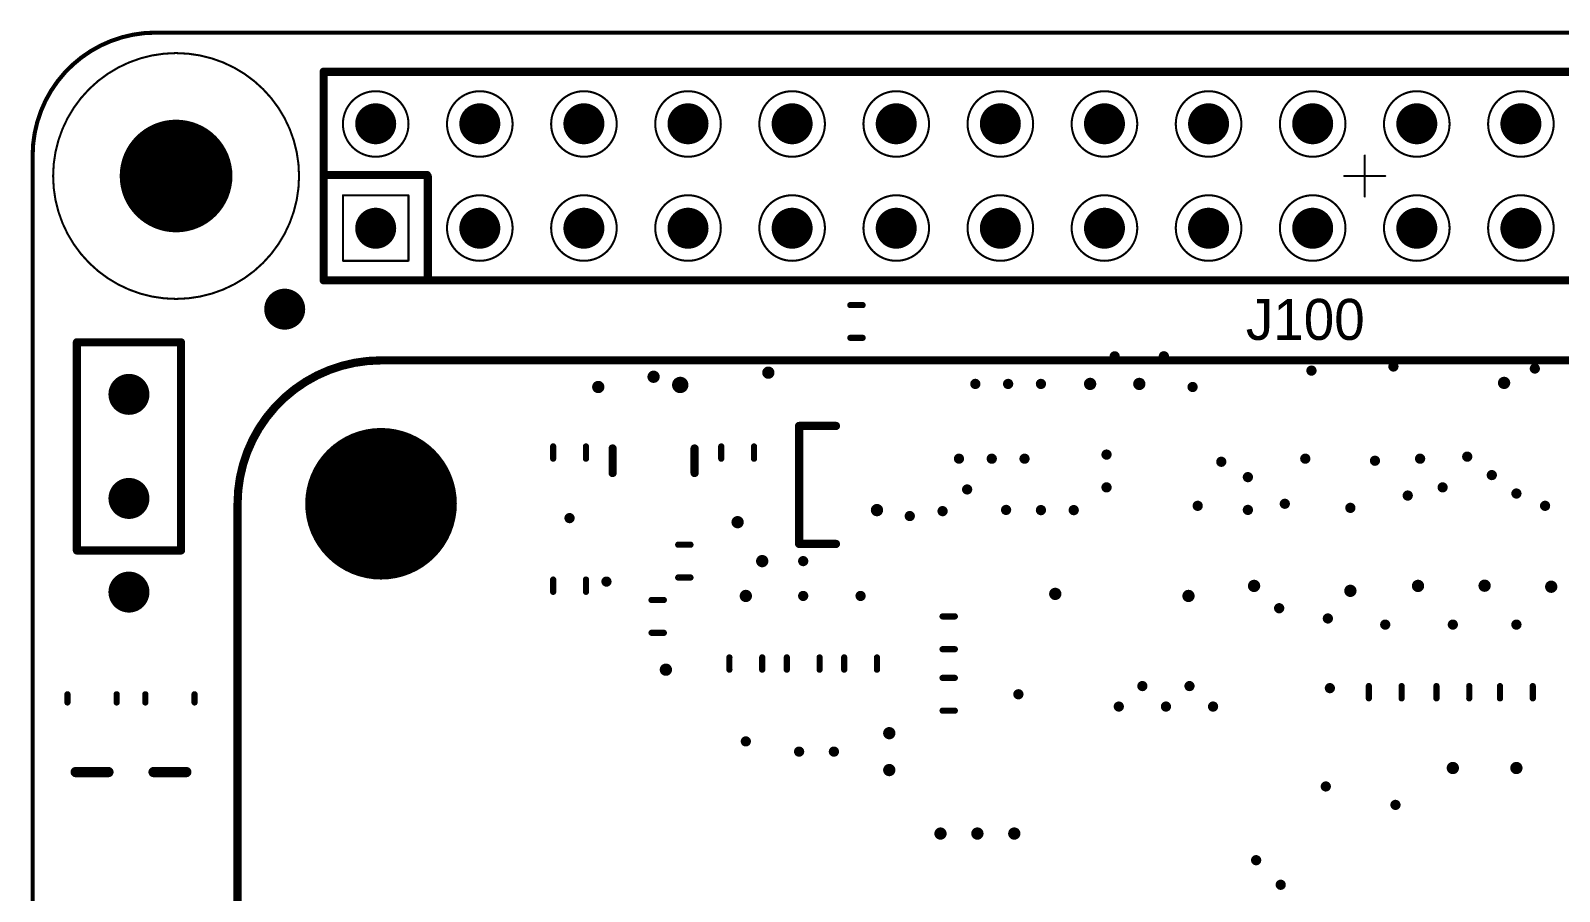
# Model space of a CAD drawing. Extents: x 0 to 113, y -12 to 101.
# Drawn here: x -0.05 to 37.25, y 79.04 to 100.05 of the extents above; entities that cross this region are included whole.
import ezdxf

# ---------------------------------------------------------------- set-up
doc = ezdxf.new("R2010")
doc.units = 0
doc.layers.get('0').update_dxf_attribs({"linetype": 'CONTINUOUS'})
for name, color, linetype in [('MECHANICAL1', 6, 'CONTINUOUS'), ('MECHANICAL14', 56, 'CONTINUOUS'), ('PADHOLELAYER', 156, 'CONTINUOUS'), ('TOPOVERLAY', 2, 'CONTINUOUS'), ('VIAHOLELAYER', 16, 'CONTINUOUS')]:
    doc.layers.add(name, color=color, linetype=linetype)

# ---------------------------------------------------------------- blocks, each defined once
blk = doc.blocks.new('ICC_SOT363_SC70_6_TSSOP6_P')
at = {"layer": 'TOPOVERLAY', "const_width": 0.2}
for points in [[(-1, 0.3), (-1, -0.3)], [(1, 0.3), (1, -0.3)]]:
    blk.add_lwpolyline(points, dxfattribs=at)
at = {"layer": 'TOPOVERLAY'}
for points, const_width in [([(-1.05, 0.3, 1), (-0.95, 0.3, 1)], 0.1), ([(0.95, 0.3, 1), (1.05, 0.3, 1)], 0.1), ([(-1.05, -0.3, 1), (-0.95, -0.3, 1)], 0.1), ([(0.95, -0.3, 1), (1.05, -0.3, 1)], 0.1), ([(-0.55, -1.85, 1), (-0.75, -1.85, 1)], 0.2), ([(-0.8, -1.85, 1), (-0.7, -1.85, 1)], 0.1), ([(-0.6, -1.85, 1), (-0.5, -1.85, 1)], 0.1)]:
    blk.add_lwpolyline(points, format="xyb", close=True, dxfattribs=dict(at, const_width=const_width))
blk = doc.blocks.new('RES_0603_R_123')
at = {"layer": 'TOPOVERLAY', "const_width": 0.15}
for points in [[(0.15, 0.4), (-0.15, 0.4)], [(0.15, -0.4), (-0.15, -0.4)]]:
    blk.add_lwpolyline(points, dxfattribs=at)
at = {"layer": 'TOPOVERLAY', "const_width": 0.075}
for points in [[(-0.188, 0.4, 1), (-0.112, 0.4, 1)], [(0.112, 0.4, 1), (0.188, 0.4, 1)], [(-0.188, -0.4, 1), (-0.112, -0.4, 1)], [(0.112, -0.4, 1), (0.188, -0.4, 1)]]:
    blk.add_lwpolyline(points, format="xyb", close=True, dxfattribs=at)
blk = doc.blocks.new('RES_0603_R_129')
at = {"layer": 'TOPOVERLAY', "const_width": 0.15}
for points in [[(-0.15, 0.4), (0.15, 0.4)], [(-0.15, -0.4), (0.15, -0.4)]]:
    blk.add_lwpolyline(points, dxfattribs=at)
at = {"layer": 'TOPOVERLAY', "const_width": 0.075}
for points in [[(-0.188, 0.4, 1), (-0.112, 0.4, 1)], [(0.112, 0.4, 1), (0.188, 0.4, 1)], [(-0.188, -0.4, 1), (-0.112, -0.4, 1)], [(0.112, -0.4, 1), (0.188, -0.4, 1)]]:
    blk.add_lwpolyline(points, format="xyb", close=True, dxfattribs=at)
blk = doc.blocks.new('RES_0603_R_130')
at = {"layer": 'TOPOVERLAY', "const_width": 0.15}
for points in [[(-0.15, 0.4), (0.15, 0.4)], [(-0.15, -0.4), (0.15, -0.4)]]:
    blk.add_lwpolyline(points, dxfattribs=at)
at = {"layer": 'TOPOVERLAY', "const_width": 0.075}
for points in [[(-0.188, 0.4, 1), (-0.112, 0.4, 1)], [(0.112, 0.4, 1), (0.188, 0.4, 1)], [(-0.188, -0.4, 1), (-0.112, -0.4, 1)], [(0.112, -0.4, 1), (0.188, -0.4, 1)]]:
    blk.add_lwpolyline(points, format="xyb", close=True, dxfattribs=at)
blk = doc.blocks.new('RES_0603_R_133')
at = {"layer": 'TOPOVERLAY', "const_width": 0.15}
for points in [[(-0.15, 0.4), (0.15, 0.4)], [(-0.15, -0.4), (0.15, -0.4)]]:
    blk.add_lwpolyline(points, dxfattribs=at)
at = {"layer": 'TOPOVERLAY', "const_width": 0.075}
for points in [[(-0.188, 0.4, 1), (-0.112, 0.4, 1)], [(0.112, 0.4, 1), (0.188, 0.4, 1)], [(-0.188, -0.4, 1), (-0.112, -0.4, 1)], [(0.112, -0.4, 1), (0.188, -0.4, 1)]]:
    blk.add_lwpolyline(points, format="xyb", close=True, dxfattribs=at)
blk = doc.blocks.new('RES_0603_R_134')
at = {"layer": 'TOPOVERLAY', "const_width": 0.15}
for points in [[(-0.15, 0.4), (0.15, 0.4)], [(-0.15, -0.4), (0.15, -0.4)]]:
    blk.add_lwpolyline(points, dxfattribs=at)
at = {"layer": 'TOPOVERLAY', "const_width": 0.075}
for points in [[(-0.188, 0.4, 1), (-0.112, 0.4, 1)], [(0.112, 0.4, 1), (0.188, 0.4, 1)], [(-0.188, -0.4, 1), (-0.112, -0.4, 1)], [(0.112, -0.4, 1), (0.188, -0.4, 1)]]:
    blk.add_lwpolyline(points, format="xyb", close=True, dxfattribs=at)
blk = doc.blocks.new('RES_0603_R_135')
at = {"layer": 'TOPOVERLAY', "const_width": 0.15}
for points in [[(-0.15, 0.4), (0.15, 0.4)], [(-0.15, -0.4), (0.15, -0.4)]]:
    blk.add_lwpolyline(points, dxfattribs=at)
at = {"layer": 'TOPOVERLAY', "const_width": 0.075}
for points in [[(-0.188, 0.4, 1), (-0.112, 0.4, 1)], [(0.112, 0.4, 1), (0.188, 0.4, 1)], [(-0.188, -0.4, 1), (-0.112, -0.4, 1)], [(0.112, -0.4, 1), (0.188, -0.4, 1)]]:
    blk.add_lwpolyline(points, format="xyb", close=True, dxfattribs=at)
blk = doc.blocks.new('RES_0603_R_136')
at = {"layer": 'TOPOVERLAY', "const_width": 0.15}
for points in [[(0.15, 0.4), (-0.15, 0.4)], [(0.15, -0.4), (-0.15, -0.4)]]:
    blk.add_lwpolyline(points, dxfattribs=at)
at = {"layer": 'TOPOVERLAY', "const_width": 0.075}
for points in [[(-0.188, 0.4, 1), (-0.112, 0.4, 1)], [(0.112, 0.4, 1), (0.188, 0.4, 1)], [(-0.188, -0.4, 1), (-0.112, -0.4, 1)], [(0.112, -0.4, 1), (0.188, -0.4, 1)]]:
    blk.add_lwpolyline(points, format="xyb", close=True, dxfattribs=at)
blk = doc.blocks.new('RES_0603_R_137')
at = {"layer": 'TOPOVERLAY', "const_width": 0.15}
for points in [[(0.15, 0.4), (-0.15, 0.4)], [(0.15, -0.4), (-0.15, -0.4)]]:
    blk.add_lwpolyline(points, dxfattribs=at)
at = {"layer": 'TOPOVERLAY', "const_width": 0.075}
for points in [[(-0.188, 0.4, 1), (-0.112, 0.4, 1)], [(0.112, 0.4, 1), (0.188, 0.4, 1)], [(-0.188, -0.4, 1), (-0.112, -0.4, 1)], [(0.112, -0.4, 1), (0.188, -0.4, 1)]]:
    blk.add_lwpolyline(points, format="xyb", close=True, dxfattribs=at)
blk = doc.blocks.new('LED_0805_GRN_R_142')
at = {"layer": 'TOPOVERLAY'}
for points, const_width in [([(-1.8, 0.4), (-1.8, -0.4)], 0.25), ([(-0.1, 0.6), (0.1, 0.6)], 0.15), ([(-0.1, -0.6), (0.1, -0.6)], 0.15)]:
    blk.add_lwpolyline(points, dxfattribs=dict(at, const_width=const_width))
for points, const_width in [([(-1.862, 0.4, 1), (-1.737, 0.4, 1)], 0.125), ([(-0.138, 0.6, 1), (-0.062, 0.6, 1)], 0.075), ([(0.062, 0.6, 1), (0.138, 0.6, 1)], 0.075), ([(-1.862, -0.4, 1), (-1.737, -0.4, 1)], 0.125), ([(-0.138, -0.6, 1), (-0.062, -0.6, 1)], 0.075), ([(0.062, -0.6, 1), (0.138, -0.6, 1)], 0.075)]:
    blk.add_lwpolyline(points, format="xyb", close=True, dxfattribs=dict(at, const_width=const_width))
blk = doc.blocks.new('LED_0805_RED_R_143')
at = {"layer": 'TOPOVERLAY'}
for points, const_width in [([(-1.8, 0.4), (-1.8, -0.4)], 0.25), ([(-0.1, 0.6), (0.1, 0.6)], 0.15), ([(-0.1, -0.6), (0.1, -0.6)], 0.15)]:
    blk.add_lwpolyline(points, dxfattribs=dict(at, const_width=const_width))
for points, const_width in [([(-1.862, 0.4, 1), (-1.737, 0.4, 1)], 0.125), ([(-0.138, 0.6, 1), (-0.062, 0.6, 1)], 0.075), ([(0.062, 0.6, 1), (0.138, 0.6, 1)], 0.075), ([(-1.862, -0.4, 1), (-1.737, -0.4, 1)], 0.125), ([(-0.138, -0.6, 1), (-0.062, -0.6, 1)], 0.075), ([(0.062, -0.6, 1), (0.138, -0.6, 1)], 0.075)]:
    blk.add_lwpolyline(points, format="xyb", close=True, dxfattribs=dict(at, const_width=const_width))
blk = doc.blocks.new('CON_HDR_P254_2X20M_STR_147')
at = {"layer": 'PADHOLELAYER', "const_width": 0.5}
for points in [[(-24.38, 1.275, 1), (-23.88, 1.275, 1)], [(-21.84, 1.275, 1), (-21.34, 1.275, 1)], [(-19.3, 1.275, 1), (-18.8, 1.275, 1)], [(-16.76, 1.275, 1), (-16.26, 1.275, 1)], [(-14.22, 1.275, 1), (-13.72, 1.275, 1)], [(-11.68, 1.275, 1), (-11.18, 1.275, 1)], [(-9.14, 1.275, 1), (-8.64, 1.275, 1)], [(-6.6, 1.275, 1), (-6.1, 1.275, 1)], [(-4.06, 1.275, 1), (-3.56, 1.275, 1)], [(-1.52, 1.275, 1), (-1.02, 1.275, 1)], [(1.02, 1.275, 1), (1.52, 1.275, 1)], [(3.56, 1.275, 1), (4.06, 1.275, 1)], [(-24.38, -1.275, 1), (-23.88, -1.275, 1)], [(-21.84, -1.275, 1), (-21.34, -1.275, 1)], [(-19.3, -1.275, 1), (-18.8, -1.275, 1)], [(-16.76, -1.275, 1), (-16.26, -1.275, 1)], [(-14.22, -1.275, 1), (-13.72, -1.275, 1)], [(-11.68, -1.275, 1), (-11.18, -1.275, 1)], [(-9.14, -1.275, 1), (-8.64, -1.275, 1)], [(-6.6, -1.275, 1), (-6.1, -1.275, 1)], [(-4.06, -1.275, 1), (-3.56, -1.275, 1)], [(-1.52, -1.275, 1), (-1.02, -1.275, 1)], [(1.02, -1.275, 1), (1.52, -1.275, 1)], [(3.56, -1.275, 1), (4.06, -1.275, 1)]]:
    blk.add_lwpolyline(points, format="xyb", close=True, dxfattribs=at)
at = {"layer": 'TOPOVERLAY', "const_width": 0.2}
for points in [[(-25.4, 2.545), (25.4, 2.54)], [(-25.4, -2.545), (-25.4, 2.545)], [(-25.38, 0.025), (-22.88, 0.025)], [(-22.86, -2.545), (-22.86, -0.005)], [(-25.4, -2.545), (25.4, -2.545)]]:
    blk.add_lwpolyline(points, dxfattribs=at)
at = {"layer": 'TOPOVERLAY'}
for points, const_width in [([(-25.45, 2.545, 1), (-25.35, 2.545, 1)], 0.1), ([(-25.45, 2.545, 1), (-25.35, 2.545, 1)], 0.1), ([(-25.43, 0.025, 1), (-25.33, 0.025, 1)], 0.1), ([(-22.93, 0.025, 1), (-22.83, 0.025, 1)], 0.1), ([(-22.91, -0.005, 1), (-22.81, -0.005, 1)], 0.1), ([(-25.45, -2.545, 1), (-25.35, -2.545, 1)], 0.1), ([(-25.45, -2.545, 1), (-25.35, -2.545, 1)], 0.1), ([(-22.91, -2.545, 1), (-22.81, -2.545, 1)], 0.1), ([(-26.1, -3.25, 1), (-26.6, -3.25, 1)], 0.5), ([(-26.725, -3.25, 1), (-26.475, -3.25, 1)], 0.25), ([(-26.225, -3.25, 1), (-25.975, -3.25, 1)], 0.25)]:
    blk.add_lwpolyline(points, format="xyb", close=True, dxfattribs=dict(at, const_width=const_width))
blk = doc.blocks.new('CON_HDR_P254_1X02_STR_148')
at = {"layer": 'PADHOLELAYER', "const_width": 0.5}
for points in [[(-1.52, 0, 1), (-1.02, 0, 1)], [(1.02, 0, 1), (1.52, 0, 1)]]:
    blk.add_lwpolyline(points, format="xyb", close=True, dxfattribs=at)
at = {"layer": 'TOPOVERLAY', "const_width": 0.2}
for points in [[(-2.54, 1.27), (2.54, 1.27)], [(-2.54, 1.27), (-2.54, -1.27)], [(2.54, 1.27), (2.54, -1.27)], [(-2.54, -1.27), (2.54, -1.27)]]:
    blk.add_lwpolyline(points, dxfattribs=at)
at = {"layer": 'TOPOVERLAY'}
for points, const_width in [([(-2.59, 1.27, 1), (-2.49, 1.27, 1)], 0.1), ([(-2.59, 1.27, 1), (-2.49, 1.27, 1)], 0.1), ([(2.49, 1.27, 1), (2.59, 1.27, 1)], 0.1), ([(2.49, 1.27, 1), (2.59, 1.27, 1)], 0.1), ([(-3.306, 0, 1), (-3.806, 0, 1)], 0.5), ([(-3.931, 0, 1), (-3.681, 0, 1)], 0.25), ([(-3.431, 0, 1), (-3.181, 0, 1)], 0.25), ([(-2.59, -1.27, 1), (-2.49, -1.27, 1)], 0.1), ([(-2.59, -1.27, 1), (-2.49, -1.27, 1)], 0.1), ([(2.49, -1.27, 1), (2.59, -1.27, 1)], 0.1), ([(2.49, -1.27, 1), (2.59, -1.27, 1)], 0.1)]:
    blk.add_lwpolyline(points, format="xyb", close=True, dxfattribs=dict(at, const_width=const_width))
blk = doc.blocks.new('CAP_0603_R_180')
at = {"layer": 'TOPOVERLAY', "const_width": 0.15}
for points in [[(0.15, 0.4), (-0.15, 0.4)], [(0.15, -0.4), (-0.15, -0.4)]]:
    blk.add_lwpolyline(points, dxfattribs=at)
at = {"layer": 'TOPOVERLAY', "const_width": 0.075}
for points in [[(-0.188, 0.4, 1), (-0.112, 0.4, 1)], [(0.112, 0.4, 1), (0.188, 0.4, 1)], [(-0.188, -0.4, 1), (-0.112, -0.4, 1)], [(0.112, -0.4, 1), (0.188, -0.4, 1)]]:
    blk.add_lwpolyline(points, format="xyb", close=True, dxfattribs=at)
blk = doc.blocks.new('RES_0603_R_186')
at = {"layer": 'TOPOVERLAY', "const_width": 0.15}
for points in [[(0.15, 0.4), (-0.15, 0.4)], [(0.15, -0.4), (-0.15, -0.4)]]:
    blk.add_lwpolyline(points, dxfattribs=at)
at = {"layer": 'TOPOVERLAY', "const_width": 0.075}
for points in [[(-0.188, 0.4, 1), (-0.112, 0.4, 1)], [(0.112, 0.4, 1), (0.188, 0.4, 1)], [(-0.188, -0.4, 1), (-0.112, -0.4, 1)], [(0.112, -0.4, 1), (0.188, -0.4, 1)]]:
    blk.add_lwpolyline(points, format="xyb", close=True, dxfattribs=at)
blk = doc.blocks.new('RES_0603_R_200')
at = {"layer": 'TOPOVERLAY', "const_width": 0.15}
for points in [[(0.15, 0.4), (-0.15, 0.4)], [(0.15, -0.4), (-0.15, -0.4)]]:
    blk.add_lwpolyline(points, dxfattribs=at)
at = {"layer": 'TOPOVERLAY', "const_width": 0.075}
for points in [[(-0.188, 0.4, 1), (-0.112, 0.4, 1)], [(0.112, 0.4, 1), (0.188, 0.4, 1)], [(-0.188, -0.4, 1), (-0.112, -0.4, 1)], [(0.112, -0.4, 1), (0.188, -0.4, 1)]]:
    blk.add_lwpolyline(points, format="xyb", close=True, dxfattribs=at)
blk = doc.blocks.new('RES_0603_R_205')
at = {"layer": 'TOPOVERLAY', "const_width": 0.15}
for points in [[(0.15, 0.4), (-0.15, 0.4)], [(0.15, -0.4), (-0.15, -0.4)]]:
    blk.add_lwpolyline(points, dxfattribs=at)
at = {"layer": 'TOPOVERLAY', "const_width": 0.075}
for points in [[(-0.188, 0.4, 1), (-0.112, 0.4, 1)], [(0.112, 0.4, 1), (0.188, 0.4, 1)], [(-0.188, -0.4, 1), (-0.112, -0.4, 1)], [(0.112, -0.4, 1), (0.188, -0.4, 1)]]:
    blk.add_lwpolyline(points, format="xyb", close=True, dxfattribs=at)
blk = doc.blocks.new('RES_0603_R_207')
at = {"layer": 'TOPOVERLAY', "const_width": 0.15}
for points in [[(0.15, 0.4), (-0.15, 0.4)], [(0.15, -0.4), (-0.15, -0.4)]]:
    blk.add_lwpolyline(points, dxfattribs=at)
at = {"layer": 'TOPOVERLAY', "const_width": 0.075}
for points in [[(-0.188, 0.4, 1), (-0.112, 0.4, 1)], [(0.112, 0.4, 1), (0.188, 0.4, 1)], [(-0.188, -0.4, 1), (-0.112, -0.4, 1)], [(0.112, -0.4, 1), (0.188, -0.4, 1)]]:
    blk.add_lwpolyline(points, format="xyb", close=True, dxfattribs=at)
blk = doc.blocks.new('CAP_0603_R_208')
at = {"layer": 'TOPOVERLAY', "const_width": 0.15}
for points in [[(0.15, 0.4), (-0.15, 0.4)], [(0.15, -0.4), (-0.15, -0.4)]]:
    blk.add_lwpolyline(points, dxfattribs=at)
at = {"layer": 'TOPOVERLAY', "const_width": 0.075}
for points in [[(-0.188, 0.4, 1), (-0.112, 0.4, 1)], [(0.112, 0.4, 1), (0.188, 0.4, 1)], [(-0.188, -0.4, 1), (-0.112, -0.4, 1)], [(0.112, -0.4, 1), (0.188, -0.4, 1)]]:
    blk.add_lwpolyline(points, format="xyb", close=True, dxfattribs=at)
blk = doc.blocks.new('PCB_MH_H270_C600_265')
at = {"layer": 'PADHOLELAYER', "const_width": 1.35}
blk.add_lwpolyline([(-0.675, 0, 1), (0.675, 0, 1)], format="xyb", close=True, dxfattribs=at)
blk = doc.blocks.new('MOD_RPI_CM4_P40_C150_A2_27')
at = {"layer": 'TOPOVERLAY', "const_width": 0.2}
for points in [[(16.5, 27.5), (-16.5, 27.5)], [(20, 24), (20, -24)], [(15.52, 13.8), (15.52, 12.9)], [(15.52, 13.8), (18.4, 13.8)], [(18.4, 13.8), (18.4, 12.9)]]:
    blk.add_lwpolyline(points, dxfattribs=at)
at = {"layer": 'TOPOVERLAY', "const_width": 0.1}
for points in [[(16.45, 27.5, 1), (16.55, 27.5, 1)], [(16.45, 27.5, 1), (16.55, 27.5, 1)], [(19.95, 24, 1), (20.05, 24, 1)], [(19.95, 24, 1), (20.05, 24, 1)], [(15.47, 13.8, 1), (15.57, 13.8, 1)], [(15.47, 13.8, 1), (15.57, 13.8, 1)], [(18.35, 13.8, 1), (18.45, 13.8, 1)], [(18.35, 13.8, 1), (18.45, 13.8, 1)], [(15.47, 12.9, 1), (15.57, 12.9, 1)], [(18.35, 12.9, 1), (18.45, 12.9, 1)]]:
    blk.add_lwpolyline(points, format="xyb", close=True, dxfattribs=at)
at = {"layer": 'TOPOVERLAY', "const_width": 0.2}
blk.add_lwpolyline([(16.5, 27.5, -0.414214), (20, 24)], format="xyb", dxfattribs=at)
blk = doc.blocks.new('PCB_WRT_9774015151_278')
at = {"layer": 'PADHOLELAYER', "const_width": 1.85}
blk.add_lwpolyline([(-0.925, 0, 1), (0.925, 0, 1)], format="xyb", close=True, dxfattribs=at)

msp = doc.modelspace()

# ---------------------------------------------------------------- linework, layer by layer
at = {"layer": 'MECHANICAL1', "const_width": 0.1}
msp.add_lwpolyline([(0, 97, -0.414214), (3, 100)], format="xyb", dxfattribs=at)
for points in [[(3, 100), (97, 100)], [(0, 97), (0, 3)]]:
    msp.add_lwpolyline(points, dxfattribs=at)
at = {"layer": 'MECHANICAL1', "const_width": 0.05}
for points in [[(2.975, 100, 1), (3.025, 100, 1)], [(2.975, 100, 1), (3.025, 100, 1)], [(-0.025, 97, 1), (0.025, 97, 1)], [(-0.025, 97, 1), (0.025, 97, 1)]]:
    msp.add_lwpolyline(points, format="xyb", close=True, dxfattribs=at)
at = {"layer": 'MECHANICAL14', "const_width": 0.05}
msp.add_lwpolyline([(0, 97, -0.414214), (3, 100)], format="xyb", dxfattribs=at)
for points in [[(3, 100), (82, 100)], [(7.1, 99), (57.9, 99)], [(7.1, 94), (7.1, 99)], [(0, 47), (0, 97)], [(3.5, 96.5), (3.5, 97)], [(32.5, 96.5), (32.5, 97)], [(3, 96.5), (3.5, 96.5)], [(3.5, 96.5), (4, 96.5)], [(3.5, 96), (3.5, 96.5)], [(32, 96.5), (32.5, 96.5)], [(32.5, 96.5), (33, 96.5)], [(32.5, 96), (32.5, 96.5)], [(7.57, 96.03), (9.17, 96.03)], [(7.57, 94.43), (7.57, 96.03)], [(9.17, 94.43), (9.17, 96.03)], [(7.57, 94.43), (9.17, 94.43)], [(7.1, 94), (57.9, 94)]]:
    msp.add_lwpolyline(points, dxfattribs=at)
at = {"layer": 'MECHANICAL14'}
for points, const_width in [([(2.987, 100, 1), (3.012, 100, 1)], 0.025), ([(2.987, 100, 1), (3.012, 100, 1)], 0.025), ([(6.5, 96.5, 1), (0.5, 96.5, 1)], 0.05), ([(7.088, 99, 1), (7.113, 99, 1)], 0.025), ([(7.088, 99, 1), (7.113, 99, 1)], 0.025), ([(9.17, 97.77, 1), (7.57, 97.77, 1)], 0.05), ([(11.71, 97.77, 1), (10.11, 97.77, 1)], 0.05), ([(14.25, 97.77, 1), (12.65, 97.77, 1)], 0.05), ([(16.79, 97.77, 1), (15.19, 97.77, 1)], 0.05), ([(19.33, 97.77, 1), (17.73, 97.77, 1)], 0.05), ([(21.87, 97.77, 1), (20.27, 97.77, 1)], 0.05), ([(24.41, 97.77, 1), (22.81, 97.77, 1)], 0.05), ([(26.95, 97.77, 1), (25.35, 97.77, 1)], 0.05), ([(29.49, 97.77, 1), (27.89, 97.77, 1)], 0.05), ([(32.03, 97.77, 1), (30.43, 97.77, 1)], 0.05), ([(34.57, 97.77, 1), (32.97, 97.77, 1)], 0.05), ([(37.11, 97.77, 1), (35.51, 97.77, 1)], 0.05), ([(4.85, 96.5, 1), (2.15, 96.5, 1)], 0.05), ([(7.558, 97.77, 1), (7.582, 97.77, 1)], 0.025), ([(9.158, 97.77, 1), (9.182, 97.77, 1)], 0.025), ([(10.098, 97.77, 1), (10.122, 97.77, 1)], 0.025), ([(11.698, 97.77, 1), (11.723, 97.77, 1)], 0.025), ([(12.638, 97.77, 1), (12.662, 97.77, 1)], 0.025), ([(14.238, 97.77, 1), (14.263, 97.77, 1)], 0.025), ([(15.178, 97.77, 1), (15.202, 97.77, 1)], 0.025), ([(16.778, 97.77, 1), (16.803, 97.77, 1)], 0.025), ([(17.718, 97.77, 1), (17.742, 97.77, 1)], 0.025), ([(19.318, 97.77, 1), (19.343, 97.77, 1)], 0.025), ([(20.258, 97.77, 1), (20.282, 97.77, 1)], 0.025), ([(21.858, 97.77, 1), (21.883, 97.77, 1)], 0.025), ([(22.798, 97.77, 1), (22.822, 97.77, 1)], 0.025), ([(24.398, 97.77, 1), (24.423, 97.77, 1)], 0.025), ([(25.338, 97.77, 1), (25.362, 97.77, 1)], 0.025), ([(26.938, 97.77, 1), (26.963, 97.77, 1)], 0.025), ([(27.878, 97.77, 1), (27.902, 97.77, 1)], 0.025), ([(29.478, 97.77, 1), (29.503, 97.77, 1)], 0.025), ([(30.418, 97.77, 1), (30.442, 97.77, 1)], 0.025), ([(32.018, 97.77, 1), (32.043, 97.77, 1)], 0.025), ([(32.958, 97.77, 1), (32.982, 97.77, 1)], 0.025), ([(34.558, 97.77, 1), (34.583, 97.77, 1)], 0.025), ([(35.498, 97.77, 1), (35.522, 97.77, 1)], 0.025), ([(37.098, 97.77, 1), (37.123, 97.77, 1)], 0.025), ([(-0.012, 97, 1), (0.012, 97, 1)], 0.025), ([(-0.012, 97, 1), (0.012, 97, 1)], 0.025), ([(3.488, 97, 1), (3.512, 97, 1)], 0.025), ([(32.488, 97, 1), (32.513, 97, 1)], 0.025), ([(0.488, 96.5, 1), (0.513, 96.5, 1)], 0.025), ([(2.138, 96.5, 1), (2.163, 96.5, 1)], 0.025), ([(2.987, 96.5, 1), (3.012, 96.5, 1)], 0.025), ([(3.488, 96.5, 1), (3.512, 96.5, 1)], 0.025), ([(3.488, 96.5, 1), (3.512, 96.5, 1)], 0.025), ([(3.488, 96.5, 1), (3.512, 96.5, 1)], 0.025), ([(3.488, 96.5, 1), (3.512, 96.5, 1)], 0.025), ([(3.988, 96.5, 1), (4.012, 96.5, 1)], 0.025), ([(4.838, 96.5, 1), (4.862, 96.5, 1)], 0.025), ([(6.488, 96.5, 1), (6.512, 96.5, 1)], 0.025), ([(31.988, 96.5, 1), (32.013, 96.5, 1)], 0.025), ([(32.488, 96.5, 1), (32.513, 96.5, 1)], 0.025), ([(32.488, 96.5, 1), (32.513, 96.5, 1)], 0.025), ([(32.488, 96.5, 1), (32.513, 96.5, 1)], 0.025), ([(32.488, 96.5, 1), (32.513, 96.5, 1)], 0.025), ([(32.988, 96.5, 1), (33.012, 96.5, 1)], 0.025), ([(3.488, 96, 1), (3.512, 96, 1)], 0.025), ([(7.558, 96.03, 1), (7.582, 96.03, 1)], 0.025), ([(7.558, 96.03, 1), (7.582, 96.03, 1)], 0.025), ([(9.158, 96.03, 1), (9.182, 96.03, 1)], 0.025), ([(9.158, 96.03, 1), (9.182, 96.03, 1)], 0.025), ([(11.71, 95.23, 1), (10.11, 95.23, 1)], 0.05), ([(14.25, 95.23, 1), (12.65, 95.23, 1)], 0.05), ([(16.79, 95.23, 1), (15.19, 95.23, 1)], 0.05), ([(19.33, 95.23, 1), (17.73, 95.23, 1)], 0.05), ([(21.87, 95.23, 1), (20.27, 95.23, 1)], 0.05), ([(24.41, 95.23, 1), (22.81, 95.23, 1)], 0.05), ([(26.95, 95.23, 1), (25.35, 95.23, 1)], 0.05), ([(29.49, 95.23, 1), (27.89, 95.23, 1)], 0.05), ([(32.03, 95.23, 1), (30.43, 95.23, 1)], 0.05), ([(32.488, 96, 1), (32.513, 96, 1)], 0.025), ([(34.57, 95.23, 1), (32.97, 95.23, 1)], 0.05), ([(37.11, 95.23, 1), (35.51, 95.23, 1)], 0.05), ([(10.098, 95.23, 1), (10.122, 95.23, 1)], 0.025), ([(11.698, 95.23, 1), (11.723, 95.23, 1)], 0.025), ([(12.638, 95.23, 1), (12.662, 95.23, 1)], 0.025), ([(14.238, 95.23, 1), (14.263, 95.23, 1)], 0.025), ([(15.178, 95.23, 1), (15.202, 95.23, 1)], 0.025), ([(16.778, 95.23, 1), (16.803, 95.23, 1)], 0.025), ([(17.718, 95.23, 1), (17.742, 95.23, 1)], 0.025), ([(19.318, 95.23, 1), (19.343, 95.23, 1)], 0.025), ([(20.258, 95.23, 1), (20.282, 95.23, 1)], 0.025), ([(21.858, 95.23, 1), (21.883, 95.23, 1)], 0.025), ([(22.798, 95.23, 1), (22.822, 95.23, 1)], 0.025), ([(24.398, 95.23, 1), (24.423, 95.23, 1)], 0.025), ([(25.338, 95.23, 1), (25.362, 95.23, 1)], 0.025), ([(26.938, 95.23, 1), (26.963, 95.23, 1)], 0.025), ([(27.878, 95.23, 1), (27.902, 95.23, 1)], 0.025), ([(29.478, 95.23, 1), (29.503, 95.23, 1)], 0.025), ([(30.418, 95.23, 1), (30.442, 95.23, 1)], 0.025), ([(32.018, 95.23, 1), (32.043, 95.23, 1)], 0.025), ([(32.958, 95.23, 1), (32.982, 95.23, 1)], 0.025), ([(34.558, 95.23, 1), (34.583, 95.23, 1)], 0.025), ([(35.498, 95.23, 1), (35.522, 95.23, 1)], 0.025), ([(37.098, 95.23, 1), (37.123, 95.23, 1)], 0.025), ([(7.558, 94.43, 1), (7.582, 94.43, 1)], 0.025), ([(7.558, 94.43, 1), (7.582, 94.43, 1)], 0.025), ([(9.158, 94.43, 1), (9.182, 94.43, 1)], 0.025), ([(9.158, 94.43, 1), (9.182, 94.43, 1)], 0.025), ([(7.088, 94, 1), (7.113, 94, 1)], 0.025), ([(7.088, 94, 1), (7.113, 94, 1)], 0.025)]:
    msp.add_lwpolyline(points, format="xyb", close=True, dxfattribs=dict(at, const_width=const_width))
at = {"layer": 'VIAHOLELAYER'}
for points, const_width in [([(26.338, 92.1, 1), (26.462, 92.1, 1)], 0.125), ([(27.537, 92.1, 1), (27.662, 92.1, 1)], 0.125), ([(17.875, 91.7, 1), (18.025, 91.7, 1)], 0.15), ([(31.138, 91.75, 1), (31.263, 91.75, 1)], 0.125), ([(33.138, 91.85, 1), (33.262, 91.85, 1)], 0.125), ([(36.588, 91.8, 1), (36.712, 91.8, 1)], 0.125), ([(13.725, 91.35, 1), (13.875, 91.35, 1)], 0.15), ([(15.075, 91.6, 1), (15.225, 91.6, 1)], 0.15), ([(22.937, 91.425, 1), (23.062, 91.425, 1)], 0.125), ([(23.737, 91.425, 1), (23.862, 91.425, 1)], 0.125), ([(24.538, 91.425, 1), (24.663, 91.425, 1)], 0.125), ([(25.725, 91.425, 1), (25.875, 91.425, 1)], 0.15), ([(26.925, 91.425, 1), (27.075, 91.425, 1)], 0.15), ([(28.238, 91.35, 1), (28.362, 91.35, 1)], 0.125), ([(35.825, 91.45, 1), (35.975, 91.45, 1)], 0.15), ([(22.538, 89.6, 1), (22.662, 89.6, 1)], 0.125), ([(23.338, 89.6, 1), (23.463, 89.6, 1)], 0.125), ([(24.138, 89.6, 1), (24.262, 89.6, 1)], 0.125), ([(26.138, 89.7, 1), (26.263, 89.7, 1)], 0.125), ([(28.938, 89.525, 1), (29.062, 89.525, 1)], 0.125), ([(30.987, 89.6, 1), (31.112, 89.6, 1)], 0.125), ([(32.688, 89.55, 1), (32.812, 89.55, 1)], 0.125), ([(33.788, 89.6, 1), (33.913, 89.6, 1)], 0.125), ([(34.938, 89.65, 1), (35.063, 89.65, 1)], 0.125), ([(29.587, 89.15, 1), (29.712, 89.15, 1)], 0.125), ([(35.538, 89.2, 1), (35.662, 89.2, 1)], 0.125), ([(22.738, 88.85, 1), (22.862, 88.85, 1)], 0.125), ([(26.138, 88.9, 1), (26.263, 88.9, 1)], 0.125), ([(33.487, 88.7, 1), (33.612, 88.7, 1)], 0.125), ([(34.338, 88.9, 1), (34.462, 88.9, 1)], 0.125), ([(36.138, 88.75, 1), (36.263, 88.75, 1)], 0.125), ([(20.525, 88.345, 1), (20.675, 88.345, 1)], 0.15), ([(22.138, 88.32, 1), (22.263, 88.32, 1)], 0.125), ([(23.688, 88.35, 1), (23.812, 88.35, 1)], 0.125), ([(24.538, 88.345, 1), (24.663, 88.345, 1)], 0.125), ([(25.338, 88.345, 1), (25.463, 88.345, 1)], 0.125), ([(28.362, 88.45, 1), (28.487, 88.45, 1)], 0.125), ([(29.587, 88.35, 1), (29.712, 88.35, 1)], 0.125), ([(30.488, 88.5, 1), (30.612, 88.5, 1)], 0.125), ([(32.087, 88.4, 1), (32.212, 88.4, 1)], 0.125), ([(36.838, 88.45, 1), (36.962, 88.45, 1)], 0.125), ([(13.037, 88.15, 1), (13.162, 88.15, 1)], 0.125), ([(17.125, 88.05, 1), (17.275, 88.05, 1)], 0.15), ([(21.338, 88.2, 1), (21.462, 88.2, 1)], 0.125), ([(17.725, 87.1, 1), (17.875, 87.1, 1)], 0.15), ([(18.738, 87.1, 1), (18.862, 87.1, 1)], 0.125), ([(13.938, 86.6, 1), (14.062, 86.6, 1)], 0.125), ([(29.725, 86.495, 1), (29.875, 86.495, 1)], 0.15), ([(33.725, 86.495, 1), (33.875, 86.495, 1)], 0.15), ([(35.35, 86.5, 1), (35.5, 86.5, 1)], 0.15), ([(36.975, 86.475, 1), (37.125, 86.475, 1)], 0.15), ([(17.325, 86.25, 1), (17.475, 86.25, 1)], 0.15), ([(18.738, 86.25, 1), (18.862, 86.25, 1)], 0.125), ([(20.138, 86.25, 1), (20.262, 86.25, 1)], 0.125), ([(24.875, 86.3, 1), (25.025, 86.3, 1)], 0.15), ([(28.125, 86.25, 1), (28.275, 86.25, 1)], 0.15), ([(32.075, 86.375, 1), (32.225, 86.375, 1)], 0.15), ([(30.35, 85.95, 1), (30.475, 85.95, 1)], 0.125), ([(31.538, 85.7, 1), (31.662, 85.7, 1)], 0.125), ([(32.938, 85.55, 1), (33.062, 85.55, 1)], 0.125), ([(34.588, 85.55, 1), (34.712, 85.55, 1)], 0.125), ([(36.138, 85.55, 1), (36.263, 85.55, 1)], 0.125), ([(15.375, 84.45, 1), (15.525, 84.45, 1)], 0.15), ([(23.988, 83.85, 1), (24.113, 83.85, 1)], 0.125), ([(27.013, 84.05, 1), (27.137, 84.05, 1)], 0.125), ([(28.163, 84.05, 1), (28.287, 84.05, 1)], 0.125), ([(31.588, 84, 1), (31.712, 84, 1)], 0.125), ([(26.438, 83.55, 1), (26.562, 83.55, 1)], 0.125), ([(27.588, 83.55, 1), (27.712, 83.55, 1)], 0.125), ([(28.737, 83.55, 1), (28.862, 83.55, 1)], 0.125), ([(17.338, 82.7, 1), (17.462, 82.7, 1)], 0.125), ([(20.825, 82.9, 1), (20.975, 82.9, 1)], 0.15), ([(18.638, 82.45, 1), (18.762, 82.45, 1)], 0.125), ([(19.487, 82.45, 1), (19.612, 82.45, 1)], 0.125), ([(20.825, 82, 1), (20.975, 82, 1)], 0.15), ([(34.575, 82.05, 1), (34.725, 82.05, 1)], 0.15), ([(36.125, 82.05, 1), (36.275, 82.05, 1)], 0.15), ([(31.488, 81.6, 1), (31.612, 81.6, 1)], 0.125), ([(33.188, 81.15, 1), (33.312, 81.15, 1)], 0.125), ([(22.075, 80.45, 1), (22.225, 80.45, 1)], 0.15), ([(22.975, 80.45, 1), (23.125, 80.45, 1)], 0.15), ([(23.875, 80.45, 1), (24.025, 80.45, 1)], 0.15), ([(29.788, 79.8, 1), (29.913, 79.8, 1)], 0.125), ([(30.388, 79.2, 1), (30.512, 79.2, 1)], 0.125)]:
    msp.add_lwpolyline(points, format="xyb", close=True, dxfattribs=dict(at, const_width=const_width))

# ---------------------------------------------------------------- block references
for name, p, rotation in [('CON_HDR_P254_2X20M_STR_147', (32.5, 96.5), 360), ('PCB_MH_H270_C600_265', (3.5, 96.5), 90), ('RES_0603_R_200', (20.1, 92.95), 180), ('MOD_RPI_CM4_P40_C150_A2_27', (32.5, 72), 90), ('CON_HDR_P254_1X02_STR_148', (2.35, 89.9), 90), ('ICC_SOT363_SC70_6_TSSOP6_P', (15.15, 89.55), 180), ('PCB_WRT_9774015151_278', (8.5, 88.5), 180), ('RES_0603_R_134', (13.1, 89.75), 90), ('RES_0603_R_133', (17.2, 89.75), 90), ('CAP_0603_R_180', (15.9, 87.1), 180), ('RES_0603_R_136', (13.1, 86.5), 270), ('RES_0603_R_137', (15.25, 85.75), 180), ('RES_0603_R_123', (17.4, 84.6), 270), ('CAP_0603_R_208', (18.8, 84.6), 270), ('RES_0603_R_186', (20.2, 84.6), 270), ('RES_0603_R_207', (33, 83.9), 270), ('RES_0603_R_205', (34.65, 83.9), 270), ('RES_0603_R_135', (36.2, 83.9), 90), ('LED_0805_GRN_R_142', (1.45, 83.75), 90), ('LED_0805_RED_R_143', (3.35, 83.75), 90)]:
    msp.add_blockref(name, p, dxfattribs=dict(rotation=rotation))
for name, p in [('RES_0603_R_130', (22.35, 85.35)), ('RES_0603_R_129', (22.35, 83.85))]:
    msp.add_blockref(name, p)

# ---------------------------------------------------------------- texts
at = {"layer": 'TOPOVERLAY'}
msp.add_text('J100', height=1, dxfattribs=at).set_placement((29.6, 92.5))

doc.saveas('drawing.dxf')
